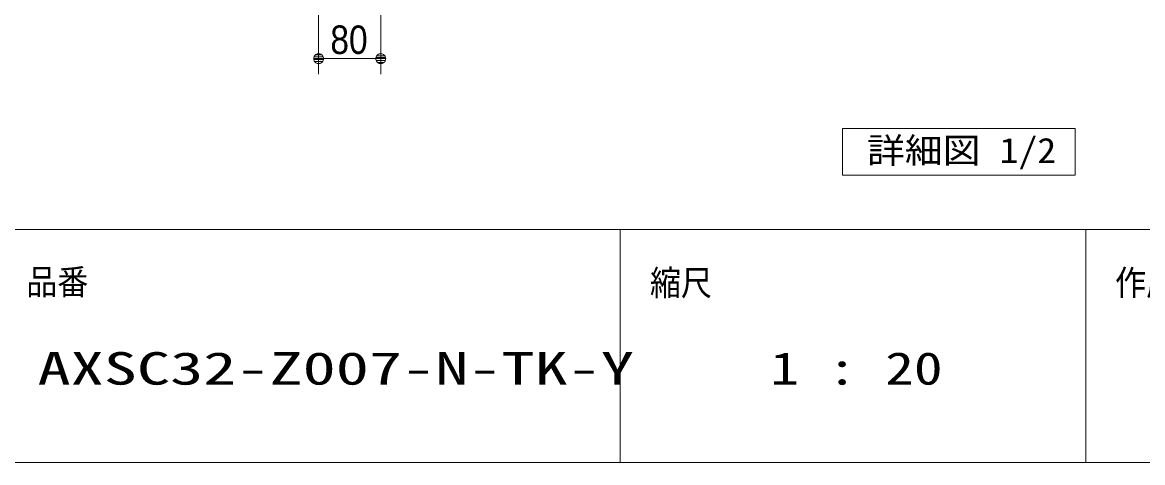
# Model space of a CAD drawing. Units: millimetres, scale not verified. Extents: x -6062 to 6062, y -3045 to 3045.
# Drawn here: x -658 to 786, y -2770 to -2203 of the extents above; entities that cross this region are included whole.
import ezdxf
from ezdxf.enums import TextEntityAlignment as Align

# ---------------------------------------------------------------- set-up
doc = ezdxf.new("R2010")
doc.units = ezdxf.units.MM
doc.header["$LTSCALE"] = 20
for name, color, linetype, lineweight in [('0-0_1図面枠', 7, 'Continuous', 9), ('0-1_2寸法-3', 7, 'Continuous', 9), ('0-3_2寸法-1', 7, 'Continuous', 9), ('0-4_0', 7, 'Continuous', 9)]:
    doc.layers.add(name, color=color, linetype=linetype, lineweight=lineweight)
doc.styles.add('ＭＳ ゴシック', font='')
doc.styles.add('ＭＳ Ｐゴシック', font='')
doc.styles.get('ＭＳ ゴシック').set_extended_font_data('MS Gothic')
doc.styles.get('ＭＳ Ｐゴシック').set_extended_font_data('MS PGothic')

# ---------------------------------------------------------------- blocks, each defined once
blk = doc.blocks.new('グループ-31')
at = {"layer": '0-1_2寸法-3'}
blk.add_lwpolyline([(43723.7, -46800), (49723.7, -46800), (49723.7, -48000), (43723.7, -48000)], close=True, dxfattribs=at)
at = {"layer": '0-1_2寸法-3', "style": 'ＭＳ ゴシック', "width": 1.1}
blk.add_text('詳細図 1/2', height=650.9, dxfattribs=at).set_placement((44356.8, -47884.4), align=Align.BOTTOM_LEFT)
blk = doc.blocks.new('_Dot')
at = {"layer": '0-4_0'}
for p, q in [((-10, 0), (-20, 0)), ((9.78, 2), (-9.78, 2)), ((7.99, 6), (-7.99, 6)), ((9.16, -3.98), (-9.16, -3.98)), ((6, -7.98), (-6, -7.98))]:
    blk.add_line(p, q, dxfattribs=at)
for points in [[(10, 0), (9.92, 1.25), (9.69, 2.49), (9.3, 3.68), (8.76, 4.82), (8.09, 5.88), (7.29, 6.85), (6.37, 7.71), (5.36, 8.44), (4.26, 9.05), (3.09, 9.51), (1.87, 9.82), (0.63, 9.98), (-0.63, 9.98), (-1.87, 9.82), (-3.09, 9.51), (-4.26, 9.05), (-5.36, 8.44), (-6.37, 7.71), (-7.29, 6.85), (-8.09, 5.88), (-8.76, 4.82), (-9.3, 3.68), (-9.69, 2.49), (-9.92, 1.25), (-10, 0), (0, 0)], [(-10, 0), (-9.92, -1.25), (-9.69, -2.49), (-9.3, -3.68), (-8.76, -4.82), (-8.09, -5.88), (-7.29, -6.85), (-6.37, -7.71), (-5.36, -8.44), (-4.26, -9.05), (-3.09, -9.51), (-1.87, -9.82), (-0.63, -9.98), (0.63, -9.98), (1.87, -9.82), (3.09, -9.51), (4.26, -9.05), (5.36, -8.44), (6.37, -7.71), (7.29, -6.85), (8.09, -5.88), (8.76, -4.82), (9.3, -3.68), (9.69, -2.49), (9.92, -1.25), (10, 0), (0, 0)]]:
    blk.add_lwpolyline(points, close=True, dxfattribs=at)
blk = doc.blocks.new('グループ-81')
at = {"layer": '0-0_1図面枠'}
for p, q in [((-80000, -49400), (80000, -49400)), ((38000, -49400), (38000, -55400)), ((50000, -49400), (50000, -55400))]:
    blk.add_line(p, q, dxfattribs=at)
blk.add_lwpolyline([(-80000, 55400), (80000, 55400), (80000, -55400), (-80000, -55400)], close=True, dxfattribs=at)
blk = doc.blocks.new('図面枠')
at = {"layer": '0-0_1図面枠'}
blk.add_blockref('グループ-81', (0, 0), dxfattribs=at)
at = {"layer": '0-0_1図面枠', "style": 'ＭＳ ゴシック'}
for s, height, width, p in [('品番', 650.9, 0.9, (22696.5, -51268.3)), ('縮尺', 650.9, 0.9, (38765.5, -51291.3)), ('作成日', 650.9, 0.9, (50749.9, -51287.2)), ('1 : 20', 836.9, 1.3, (41866.9, -53644.8))]:
    blk.add_text(s, height=height, dxfattribs=dict(at, width=width)).set_placement(p, align=Align.BOTTOM_LEFT)

msp = doc.modelspace()

# ---------------------------------------------------------------- linework, layer by layer
at = {"layer": '0-3_2寸法-1'}
for p, q in [((-276.04, -2006), (-276.04, -2270)), ((-196.04, -2006), (-196.04, -2270)), ((-208.75, -2250), (-263.32, -2250))]:
    msp.add_line(p, q, dxfattribs=at)

# ---------------------------------------------------------------- block references
at = {"layer": '0-0_1図面枠', "xscale": 0.05, "yscale": 0.05}
msp.add_blockref('図面枠', (-1787.5, 0), dxfattribs=at)
at = {"layer": '0-1_2寸法-3', "xscale": 0.05, "yscale": 0.05}
msp.add_blockref('グループ-31', (-1787.5, 0), dxfattribs=at)
at = {"layer": '0-3_2寸法-1', "xscale": 0.6356201, "yscale": 0.6356201, "rotation": 180}
msp.add_blockref('_Dot', (-276.04, -2250), dxfattribs=at)
at = {"layer": '0-3_2寸法-1', "xscale": 0.6356201, "yscale": 0.6356201}
msp.add_blockref('_Dot', (-196.04, -2250), dxfattribs=at)

# ---------------------------------------------------------------- texts
at = {"layer": '0-0_1図面枠', "style": 'ＭＳ ゴシック', "width": 1.5}
msp.add_text('AXSC32-Z007-N-TK-Y', height=41.84, dxfattribs=at).set_placement((-638.24, -2682.24), align=Align.BOTTOM_LEFT)
at = {"layer": '0-3_2寸法-1', "style": 'ＭＳ Ｐゴシック', "width": 0.9}
msp.add_text('80', height=36.66, dxfattribs=at).set_placement((-260.92, -2254.96), align=Align.BOTTOM_LEFT)

doc.saveas('drawing.dxf')
